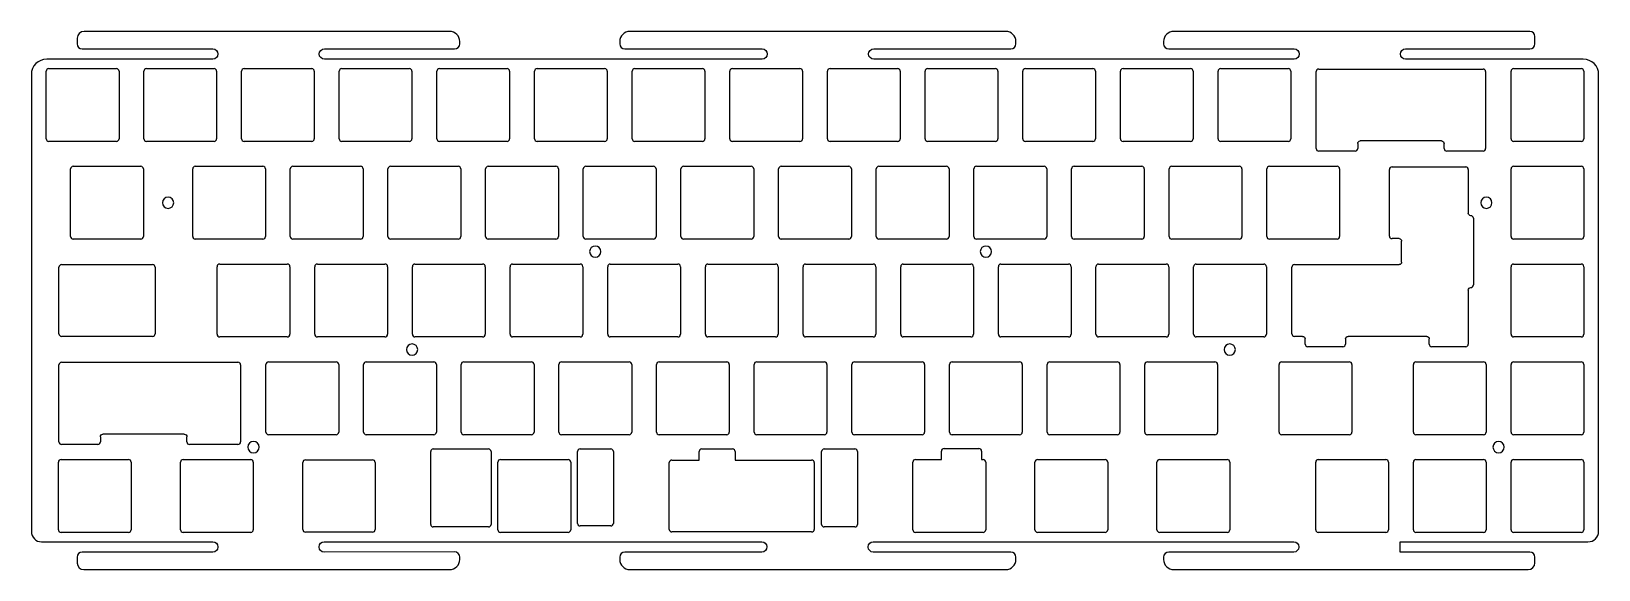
# Model space of a CAD drawing. Header units: millimetres. Extents: x -4 to 302, y -158 to -53.
import ezdxf

# ---------------------------------------------------------------- set-up
doc = ezdxf.new("R2010")
doc.units = ezdxf.units.MM
doc.layers.get('0').update_dxf_attribs({"linetype": 'CONTINUOUS'})

msp = doc.modelspace()

# ---------------------------------------------------------------- linework, layer by layer
for p, q in [((5.03, -54.42), (5.03, -55.48)), ((77.67, -53.07), (6.38, -53.07)), ((186.17, -53.07), (112.86, -53.07)), ((288.41, -53.07), (218.96, -53.07)), ((289.41, -55.48), (289.41, -54.07)), ((6.03, -56.48), (31.48, -56.48)), ((53.25, -56.48), (78.67, -56.48)), ((79.67, -55.48), (79.67, -55.07)), ((110.86, -55.07), (110.86, -55.48)), ((111.86, -56.48), (138.65, -56.48)), ((160.41, -56.48), (187.17, -56.48)), ((188.17, -55.48), (188.17, -55.07)), ((216.96, -55.07), (216.96, -55.49)), ((217.96, -56.49), (242.42, -56.48)), ((264.18, -56.48), (288.41, -56.48)), ((-1.01, -74.01), (-1.01, -60.83)), ((31.48, -58.48), (-0.91, -58.48)), ((-0.5, -60.32), (12.68, -60.32)), ((13.19, -60.83), (13.19, -74.01)), ((18.04, -74.01), (18.04, -60.83)), ((18.55, -60.32), (31.73, -60.32)), ((32.24, -60.83), (32.24, -74.01)), ((37.09, -74.01), (37.09, -60.83)), ((37.6, -60.32), (50.78, -60.32)), ((51.29, -60.83), (51.29, -74.01)), ((138.65, -58.48), (53.25, -58.48)), ((56.14, -74.01), (56.14, -60.83)), ((56.65, -60.32), (69.83, -60.32)), ((70.34, -60.83), (70.34, -74.01)), ((75.19, -74.01), (75.19, -60.83)), ((75.7, -60.32), (88.88, -60.32)), ((89.39, -60.83), (89.39, -74.01)), ((94.24, -74.01), (94.24, -60.83)), ((94.75, -60.32), (107.93, -60.32)), ((108.44, -60.83), (108.44, -74.01)), ((113.29, -74.01), (113.29, -60.83)), ((113.8, -60.32), (126.98, -60.32)), ((127.49, -60.83), (127.49, -74.01)), ((132.34, -74.01), (132.34, -60.83)), ((132.85, -60.32), (146.03, -60.32)), ((146.54, -60.83), (146.54, -74.01)), ((151.39, -74.01), (151.39, -60.83)), ((151.9, -60.32), (165.08, -60.32)), ((242.42, -58.48), (160.41, -58.48)), ((165.59, -60.83), (165.59, -74.01)), ((170.44, -74.01), (170.44, -60.83)), ((170.95, -60.32), (184.13, -60.32)), ((184.64, -60.83), (184.64, -74.01)), ((189.49, -74.01), (189.49, -60.83)), ((190, -60.32), (203.18, -60.32)), ((203.69, -60.83), (203.69, -74.01)), ((208.54, -74.01), (208.54, -60.83)), ((209.05, -60.32), (222.23, -60.32)), ((222.74, -60.83), (222.74, -74.01)), ((227.59, -74.01), (227.59, -60.83)), ((228.1, -60.32), (241.28, -60.32)), ((241.79, -60.83), (241.79, -74.01)), ((246.74, -75.92), (246.74, -60.92)), ((247.24, -60.42), (279.29, -60.42)), ((298.84, -58.48), (264.18, -58.48)), ((279.79, -60.92), (279.79, -75.92)), ((284.74, -74.01), (284.74, -60.83)), ((285.25, -60.32), (298.43, -60.32)), ((298.94, -60.83), (298.94, -74.01)), ((-3.91, -61.48), (-3.91, -150.56)), ((301.84, -150.48), (301.84, -61.48)), ((12.68, -74.52), (-0.5, -74.52)), ((31.73, -74.52), (18.55, -74.52)), ((50.78, -74.52), (37.6, -74.52)), ((69.83, -74.52), (56.65, -74.52)), ((88.88, -74.52), (75.7, -74.52)), ((107.93, -74.52), (94.75, -74.52)), ((126.98, -74.52), (113.8, -74.52)), ((146.03, -74.52), (132.85, -74.52)), ((165.08, -74.52), (151.9, -74.52)), ((184.13, -74.52), (170.95, -74.52)), ((203.18, -74.52), (190, -74.52)), ((222.23, -74.52), (209.05, -74.52)), ((241.28, -74.52), (228.1, -74.52)), ((254.33, -76.42), (247.24, -76.42)), ((254.83, -74.92), (254.83, -75.92)), ((271.2, -74.42), (255.33, -74.42)), ((271.7, -75.92), (271.7, -74.92)), ((279.29, -76.42), (272.2, -76.42)), ((298.43, -74.52), (285.25, -74.52)), ((4.26, -79.37), (17.44, -79.37)), ((28.07, -79.37), (41.26, -79.37)), ((47.12, -79.37), (60.31, -79.37)), ((66.17, -79.37), (79.36, -79.37)), ((85.22, -79.37), (98.41, -79.37)), ((104.27, -79.37), (117.46, -79.37)), ((123.32, -79.37), (136.51, -79.37)), ((142.37, -79.37), (155.56, -79.37)), ((161.42, -79.37), (174.61, -79.37)), ((180.47, -79.37), (193.66, -79.37)), ((199.52, -79.37), (212.71, -79.37)), ((218.57, -79.37), (231.76, -79.37)), ((237.62, -79.37), (250.81, -79.37)), ((261.53, -79.47), (275.91, -79.47)), ((285.25, -79.37), (298.43, -79.37)), ((3.75, -93.06), (3.75, -79.88)), ((17.95, -79.88), (17.95, -93.06)), ((27.56, -93.06), (27.56, -79.88)), ((41.76, -79.88), (41.76, -93.06)), ((46.61, -93.06), (46.61, -79.88)), ((60.81, -79.88), (60.81, -93.06)), ((65.66, -93.06), (65.66, -79.88)), ((79.86, -79.88), (79.86, -93.06)), ((84.71, -93.06), (84.71, -79.88)), ((98.91, -79.88), (98.91, -93.06)), ((103.76, -93.06), (103.76, -79.88)), ((117.96, -79.88), (117.96, -93.06)), ((122.81, -93.06), (122.81, -79.88)), ((137.01, -79.88), (137.01, -93.06)), ((141.86, -93.06), (141.86, -79.88)), ((156.06, -79.88), (156.06, -93.06)), ((160.91, -93.06), (160.91, -79.88)), ((175.11, -79.88), (175.11, -93.06)), ((179.96, -93.06), (179.96, -79.88)), ((194.16, -79.88), (194.16, -93.06)), ((199.01, -93.06), (199.01, -79.88)), ((213.21, -79.88), (213.21, -93.06)), ((218.06, -93.06), (218.06, -79.88)), ((232.26, -79.88), (232.26, -93.06)), ((237.11, -93.06), (237.11, -79.88)), ((251.31, -79.88), (251.31, -93.06)), ((261.03, -92.97), (261.03, -79.97)), ((276.41, -79.97), (276.41, -88.5)), ((284.74, -93.06), (284.74, -79.88)), ((298.94, -79.88), (298.94, -93.06)), ((277.41, -89.5), (277.41, -102.5)), ((17.44, -93.57), (4.26, -93.57)), ((41.26, -93.57), (28.07, -93.57)), ((60.31, -93.57), (47.12, -93.57)), ((79.36, -93.57), (66.17, -93.57)), ((98.41, -93.57), (85.22, -93.57)), ((117.46, -93.57), (104.27, -93.57)), ((136.51, -93.57), (123.32, -93.57)), ((155.56, -93.57), (142.37, -93.57)), ((174.61, -93.57), (161.42, -93.57)), ((193.66, -93.57), (180.47, -93.57)), ((212.71, -93.57), (199.52, -93.57)), ((231.76, -93.57), (218.57, -93.57)), ((250.81, -93.57), (237.62, -93.57)), ((262.91, -93.47), (261.53, -93.47)), ((263.41, -98.02), (263.41, -93.97)), ((298.43, -93.57), (285.25, -93.57)), ((1.47, -112.02), (1.47, -99.02)), ((1.97, -98.52), (19.73, -98.52)), ((20.23, -99.02), (20.23, -112.02)), ((32.33, -112.11), (32.33, -98.93)), ((32.83, -98.42), (46.02, -98.42)), ((46.53, -98.93), (46.53, -112.11)), ((51.38, -112.11), (51.38, -98.93)), ((51.88, -98.42), (65.07, -98.42)), ((65.58, -98.93), (65.58, -112.11)), ((70.43, -112.11), (70.43, -98.93)), ((70.93, -98.42), (84.12, -98.42)), ((84.63, -98.93), (84.63, -112.11)), ((89.48, -112.11), (89.48, -98.93)), ((89.98, -98.42), (103.17, -98.42)), ((103.68, -98.93), (103.68, -112.11)), ((108.53, -112.11), (108.53, -98.93)), ((109.03, -98.42), (122.22, -98.42)), ((122.73, -98.93), (122.73, -112.11)), ((127.58, -112.11), (127.58, -98.93)), ((128.08, -98.42), (141.27, -98.42)), ((141.78, -98.93), (141.78, -112.11)), ((146.63, -112.11), (146.63, -98.93)), ((147.13, -98.42), (160.32, -98.42)), ((160.83, -98.93), (160.83, -112.11)), ((165.68, -112.11), (165.68, -98.93)), ((166.18, -98.42), (179.37, -98.42)), ((179.88, -98.93), (179.88, -112.11)), ((184.73, -112.11), (184.73, -98.93)), ((185.23, -98.42), (198.42, -98.42)), ((198.93, -98.93), (198.93, -112.11)), ((203.78, -112.11), (203.78, -98.93)), ((204.28, -98.42), (217.47, -98.42)), ((217.98, -98.93), (217.98, -112.11)), ((222.83, -112.11), (222.83, -98.93)), ((223.33, -98.42), (236.52, -98.42)), ((237.03, -98.93), (237.03, -112.11)), ((241.98, -112.02), (241.98, -99.02)), ((242.48, -98.52), (262.91, -98.52)), ((284.74, -112.11), (284.74, -98.93)), ((285.25, -98.42), (298.43, -98.42)), ((298.94, -98.93), (298.94, -112.11)), ((276.41, -103.5), (276.41, -114.02)), ((19.73, -112.52), (1.97, -112.52)), ((46.02, -112.62), (32.83, -112.62)), ((65.07, -112.62), (51.88, -112.62)), ((84.12, -112.62), (70.93, -112.62)), ((103.17, -112.62), (89.98, -112.62)), ((122.22, -112.62), (109.03, -112.62)), ((141.27, -112.62), (128.08, -112.62)), ((160.32, -112.62), (147.13, -112.62)), ((179.37, -112.62), (166.18, -112.62)), ((198.42, -112.62), (185.23, -112.62)), ((217.47, -112.62), (204.28, -112.62)), ((236.52, -112.62), (223.33, -112.62)), ((244.09, -112.52), (242.48, -112.52)), ((244.59, -114.02), (244.59, -113.02)), ((252.45, -113.02), (252.45, -114.02)), ((268.29, -112.52), (252.95, -112.52)), ((268.79, -114.02), (268.79, -113.02)), ((298.43, -112.62), (285.25, -112.62)), ((251.95, -114.52), (245.09, -114.52)), ((275.91, -114.52), (269.29, -114.52)), ((1.47, -133.07), (1.47, -118.07)), ((1.97, -117.57), (36.4, -117.57)), ((36.9, -118.07), (36.9, -133.07)), ((41.85, -131.16), (41.85, -117.98)), ((42.36, -117.47), (55.54, -117.47)), ((56.05, -117.98), (56.05, -131.16)), ((60.9, -131.16), (60.9, -117.98)), ((61.41, -117.47), (74.59, -117.47)), ((75.1, -117.98), (75.1, -131.16)), ((79.95, -131.16), (79.95, -117.98)), ((80.46, -117.47), (93.64, -117.47)), ((94.15, -117.98), (94.15, -131.16)), ((99, -131.16), (99, -117.98)), ((99.51, -117.47), (112.69, -117.47)), ((113.2, -117.98), (113.2, -131.16)), ((118.05, -131.16), (118.05, -117.98)), ((118.56, -117.47), (131.74, -117.47)), ((132.25, -117.98), (132.25, -131.16)), ((137.1, -131.16), (137.1, -117.98)), ((137.61, -117.47), (150.79, -117.47)), ((151.3, -117.98), (151.3, -131.16)), ((156.15, -131.16), (156.15, -117.98)), ((156.66, -117.47), (169.84, -117.47)), ((170.35, -117.98), (170.35, -131.16)), ((175.2, -131.16), (175.2, -117.98)), ((175.71, -117.47), (188.89, -117.47)), ((189.4, -117.98), (189.4, -131.16)), ((194.25, -131.16), (194.25, -117.98)), ((194.76, -117.47), (207.94, -117.47)), ((208.45, -117.98), (208.45, -131.16)), ((213.3, -131.16), (213.3, -117.98)), ((213.81, -117.47), (226.99, -117.47)), ((227.5, -117.98), (227.5, -131.16)), ((239.5, -131.16), (239.5, -117.98)), ((240, -117.47), (253.19, -117.47)), ((253.7, -117.98), (253.7, -131.16)), ((265.69, -131.16), (265.69, -117.98)), ((266.2, -117.47), (279.38, -117.47)), ((279.89, -117.98), (279.89, -131.16)), ((284.74, -131.16), (284.74, -117.98)), ((285.25, -117.47), (298.43, -117.47)), ((298.94, -117.98), (298.94, -131.16)), ((9.06, -133.57), (1.97, -133.57)), ((9.56, -132.07), (9.56, -133.07)), ((25.93, -131.57), (10.06, -131.57)), ((26.43, -133.07), (26.43, -132.07)), ((36.4, -133.57), (26.93, -133.57)), ((55.54, -131.67), (42.36, -131.67)), ((74.59, -131.67), (61.41, -131.67)), ((74.5, -134.45), (85.26, -134.45)), ((93.64, -131.67), (80.46, -131.67)), ((112.69, -131.67), (99.51, -131.67)), ((103.13, -134.45), (109.13, -134.45)), ((131.74, -131.67), (118.56, -131.67)), ((126.88, -134.45), (132.88, -134.45)), ((150.79, -131.67), (137.61, -131.67)), ((150.76, -134.45), (156.76, -134.45)), ((169.84, -131.67), (156.66, -131.67)), ((174.17, -134.36), (180.9, -134.36)), ((188.89, -131.67), (175.71, -131.67)), ((207.94, -131.67), (194.76, -131.67)), ((226.99, -131.67), (213.81, -131.67)), ((253.19, -131.67), (240, -131.67)), ((279.38, -131.67), (266.2, -131.67)), ((298.43, -131.67), (285.25, -131.67)), ((1.37, -150.21), (1.37, -137.03)), ((1.88, -136.52), (15.06, -136.52)), ((15.57, -137.03), (15.57, -150.21)), ((25.18, -150.21), (25.18, -137.03)), ((25.69, -136.52), (38.88, -136.52)), ((39.38, -137.03), (39.38, -150.21)), ((49.05, -150.17), (49.05, -137.07)), ((49.55, -136.57), (62.64, -136.57)), ((63.15, -137.07), (63.15, -150.17)), ((74, -149.15), (74, -134.95)), ((85.76, -134.95), (85.76, -149.15)), ((87.1, -150.21), (87.1, -137.03)), ((87.6, -136.52), (100.79, -136.52)), ((101.3, -137.03), (101.3, -150.21)), ((102.63, -148.95), (102.63, -134.95)), ((109.63, -134.95), (109.63, -148.95)), ((120.53, -150.12), (120.53, -137.12)), ((121.03, -136.62), (126.38, -136.62)), ((126.38, -136.62), (126.38, -134.95)), ((133.38, -134.95), (133.38, -136.62)), ((133.38, -136.62), (148.27, -136.62)), ((148.82, -137.12), (148.82, -150.12)), ((150.26, -149.15), (150.26, -134.95)), ((157.26, -134.95), (157.26, -149.15)), ((168.06, -150.21), (168.06, -137.03)), ((168.57, -136.52), (173.61, -136.52)), ((173.61, -136.52), (173.61, -134.89)), ((181.46, -134.89), (181.46, -136.52)), ((181.46, -136.52), (181.75, -136.52)), ((182.26, -137.03), (182.26, -150.21)), ((191.87, -150.21), (191.87, -137.03)), ((192.38, -136.52), (205.56, -136.52)), ((206.07, -137.03), (206.07, -150.21)), ((215.68, -150.21), (215.68, -137.03)), ((216.19, -136.52), (229.38, -136.52)), ((229.88, -137.03), (229.88, -150.21)), ((246.64, -150.21), (246.64, -137.03)), ((247.15, -136.52), (260.33, -136.52)), ((260.84, -137.03), (260.84, -150.21)), ((265.69, -150.21), (265.69, -137.03)), ((266.2, -136.52), (279.38, -136.52)), ((279.89, -137.03), (279.89, -150.21)), ((284.74, -150.21), (284.74, -137.03)), ((285.25, -136.52), (298.43, -136.52)), ((298.94, -137.03), (298.94, -150.21)), ((85.26, -149.66), (74.5, -149.66)), ((109.13, -149.45), (103.13, -149.45)), ((156.76, -149.66), (150.76, -149.66)), ((-1.91, -152.56), (31.48, -152.56)), ((15.06, -150.72), (1.88, -150.72)), ((38.88, -150.72), (25.69, -150.72)), ((62.64, -150.67), (49.55, -150.67)), ((53.21, -152.56), (138.6, -152.56)), ((100.79, -150.72), (87.6, -150.72)), ((148.27, -150.62), (121.03, -150.62)), ((160.33, -152.56), (242.36, -152.56)), ((181.75, -150.72), (168.57, -150.72)), ((205.56, -150.72), (192.38, -150.72)), ((229.38, -150.72), (216.19, -150.72)), ((260.33, -150.72), (247.15, -150.72)), ((263.11, -154.56), (263.11, -152.56)), ((263.11, -152.56), (299.76, -152.56)), ((279.38, -150.72), (266.2, -150.72)), ((298.43, -150.72), (285.25, -150.72)), ((5.03, -155.56), (5.03, -156.69)), ((31.48, -154.56), (6.03, -154.56)), ((32.47, -153.54), (32.47, -153.57)), ((52.23, -153.57), (52.23, -153.54)), ((78.67, -154.52), (53.22, -154.56)), ((79.67, -155.97), (79.67, -155.52)), ((110.86, -155.56), (110.86, -155.97)), ((138.6, -154.56), (111.86, -154.56)), ((139.58, -153.48), (139.58, -153.52)), ((159.35, -153.57), (159.35, -153.54)), ((187.17, -154.56), (160.33, -154.56)), ((188.17, -155.97), (188.17, -155.56)), ((216.96, -155.56), (216.96, -155.97)), ((242.36, -154.56), (217.96, -154.56)), ((243.34, -153.54), (243.34, -153.57)), ((288.42, -154.56), (263.11, -154.56)), ((289.41, -156.62), (289.42, -155.57)), ((6.31, -157.97), (77.67, -157.97)), ((112.86, -157.97), (186.17, -157.97)), ((218.96, -157.97), (286.99, -157.97)), ((286.99, -157.97), (288.06, -157.97))]:
    msp.add_line(p, q)
for points in [[(6.38, -53.07), (5.63, -53.07), (5.03, -53.68), (5.03, -54.42)], [(79.67, -55.07), (79.67, -53.97), (78.77, -53.07), (77.67, -53.07)], [(112.86, -53.07), (111.76, -53.07), (110.86, -53.97), (110.86, -55.07)], [(188.17, -55.07), (188.17, -53.97), (187.27, -53.07), (186.17, -53.07)], [(218.96, -53.07), (217.86, -53.07), (216.96, -53.97), (216.96, -55.07)], [(289.41, -54.07), (289.41, -53.52), (288.96, -53.07), (288.41, -53.07)], [(5.03, -55.48), (5.03, -56.04), (5.47, -56.48), (6.03, -56.48)], [(31.48, -56.48), (32.04, -56.48), (32.48, -56.93), (32.48, -57.48)], [(32.48, -57.48), (32.48, -58.04), (32.04, -58.48), (31.48, -58.48)], [(52.25, -57.48), (52.25, -56.93), (52.69, -56.48), (53.25, -56.48)], [(53.25, -58.48), (52.69, -58.48), (52.25, -58.04), (52.25, -57.48)], [(78.67, -56.48), (79.22, -56.48), (79.67, -56.04), (79.67, -55.48)], [(110.86, -55.48), (110.86, -56.04), (111.31, -56.48), (111.86, -56.48)], [(138.65, -56.48), (139.2, -56.48), (139.65, -56.93), (139.65, -57.48)], [(139.65, -57.48), (139.65, -58.04), (139.2, -58.48), (138.65, -58.48)], [(159.41, -57.48), (159.41, -56.93), (159.86, -56.48), (160.41, -56.48)], [(160.41, -58.48), (159.86, -58.48), (159.41, -58.04), (159.41, -57.48)], [(187.17, -56.48), (187.72, -56.48), (188.17, -56.04), (188.17, -55.48)], [(216.96, -55.49), (216.96, -56.04), (217.41, -56.49), (217.96, -56.49)], [(242.42, -56.48), (242.97, -56.48), (243.42, -56.93), (243.42, -57.48)], [(243.42, -57.48), (243.42, -58.04), (242.97, -58.48), (242.42, -58.48)], [(263.18, -57.48), (263.18, -56.93), (263.63, -56.48), (264.18, -56.48)], [(264.18, -58.48), (263.63, -58.48), (263.18, -58.04), (263.18, -57.48)], [(288.41, -56.48), (288.96, -56.48), (289.41, -56.04), (289.41, -55.48)], [(-0.91, -58.48), (-2.57, -58.48), (-3.91, -59.83), (-3.91, -61.48)], [(-0.5, -60.32), (-0.78, -60.32), (-1.01, -60.55), (-1.01, -60.83)], [(13.19, -60.83), (13.19, -60.55), (12.96, -60.32), (12.68, -60.32)], [(18.55, -60.32), (18.27, -60.32), (18.04, -60.55), (18.04, -60.83)], [(32.24, -60.83), (32.24, -60.55), (32.01, -60.32), (31.73, -60.32)], [(37.6, -60.32), (37.32, -60.32), (37.09, -60.55), (37.09, -60.83)], [(51.29, -60.83), (51.29, -60.55), (51.06, -60.32), (50.78, -60.32)], [(56.65, -60.32), (56.37, -60.32), (56.14, -60.55), (56.14, -60.83)], [(70.34, -60.83), (70.34, -60.55), (70.11, -60.32), (69.83, -60.32)], [(75.7, -60.32), (75.42, -60.32), (75.19, -60.55), (75.19, -60.83)], [(89.39, -60.83), (89.39, -60.55), (89.16, -60.32), (88.88, -60.32)], [(94.75, -60.32), (94.47, -60.32), (94.24, -60.55), (94.24, -60.83)], [(108.44, -60.83), (108.44, -60.55), (108.21, -60.32), (107.93, -60.32)], [(113.8, -60.32), (113.52, -60.32), (113.29, -60.55), (113.29, -60.83)], [(127.49, -60.83), (127.49, -60.55), (127.26, -60.32), (126.98, -60.32)], [(132.85, -60.32), (132.57, -60.32), (132.34, -60.55), (132.34, -60.83)], [(146.54, -60.83), (146.54, -60.55), (146.31, -60.32), (146.03, -60.32)], [(151.9, -60.32), (151.62, -60.32), (151.39, -60.55), (151.39, -60.83)], [(165.59, -60.83), (165.59, -60.55), (165.36, -60.32), (165.08, -60.32)], [(170.95, -60.32), (170.67, -60.32), (170.44, -60.55), (170.44, -60.83)], [(184.64, -60.83), (184.64, -60.55), (184.41, -60.32), (184.13, -60.32)], [(190, -60.32), (189.72, -60.32), (189.49, -60.55), (189.49, -60.83)], [(203.69, -60.83), (203.69, -60.55), (203.46, -60.32), (203.18, -60.32)], [(209.05, -60.32), (208.77, -60.32), (208.54, -60.55), (208.54, -60.83)], [(222.74, -60.83), (222.74, -60.55), (222.51, -60.32), (222.23, -60.32)], [(228.1, -60.32), (227.82, -60.32), (227.59, -60.55), (227.59, -60.83)], [(241.79, -60.83), (241.79, -60.55), (241.56, -60.32), (241.28, -60.32)], [(247.24, -60.42), (246.96, -60.42), (246.74, -60.65), (246.74, -60.92)], [(279.79, -60.92), (279.79, -60.65), (279.57, -60.42), (279.29, -60.42)], [(285.25, -60.32), (284.97, -60.32), (284.74, -60.55), (284.74, -60.83)], [(298.94, -60.83), (298.94, -60.55), (298.71, -60.32), (298.43, -60.32)], [(301.84, -61.48), (301.84, -59.83), (300.5, -58.48), (298.84, -58.48)], [(-1.01, -74.01), (-1.01, -74.29), (-0.78, -74.52), (-0.5, -74.52)], [(12.68, -74.52), (12.96, -74.52), (13.19, -74.29), (13.19, -74.01)], [(18.04, -74.01), (18.04, -74.29), (18.27, -74.52), (18.55, -74.52)], [(31.73, -74.52), (32.01, -74.52), (32.24, -74.29), (32.24, -74.01)], [(37.09, -74.01), (37.09, -74.29), (37.32, -74.52), (37.6, -74.52)], [(50.78, -74.52), (51.06, -74.52), (51.29, -74.29), (51.29, -74.01)], [(56.14, -74.01), (56.14, -74.29), (56.37, -74.52), (56.65, -74.52)], [(69.83, -74.52), (70.11, -74.52), (70.34, -74.29), (70.34, -74.01)], [(75.19, -74.01), (75.19, -74.29), (75.42, -74.52), (75.7, -74.52)], [(88.88, -74.52), (89.16, -74.52), (89.39, -74.29), (89.39, -74.01)], [(94.24, -74.01), (94.24, -74.29), (94.47, -74.52), (94.75, -74.52)], [(107.93, -74.52), (108.21, -74.52), (108.44, -74.29), (108.44, -74.01)], [(113.29, -74.01), (113.29, -74.29), (113.52, -74.52), (113.8, -74.52)], [(126.98, -74.52), (127.26, -74.52), (127.49, -74.29), (127.49, -74.01)], [(132.34, -74.01), (132.34, -74.29), (132.57, -74.52), (132.85, -74.52)], [(146.03, -74.52), (146.31, -74.52), (146.54, -74.29), (146.54, -74.01)], [(151.39, -74.01), (151.39, -74.29), (151.62, -74.52), (151.9, -74.52)], [(165.08, -74.52), (165.36, -74.52), (165.59, -74.29), (165.59, -74.01)], [(170.44, -74.01), (170.44, -74.29), (170.67, -74.52), (170.95, -74.52)], [(184.13, -74.52), (184.41, -74.52), (184.64, -74.29), (184.64, -74.01)], [(189.49, -74.01), (189.49, -74.29), (189.72, -74.52), (190, -74.52)], [(203.18, -74.52), (203.46, -74.52), (203.69, -74.29), (203.69, -74.01)], [(208.54, -74.01), (208.54, -74.29), (208.77, -74.52), (209.05, -74.52)], [(222.23, -74.52), (222.51, -74.52), (222.74, -74.29), (222.74, -74.01)], [(227.59, -74.01), (227.59, -74.29), (227.82, -74.52), (228.1, -74.52)], [(241.28, -74.52), (241.56, -74.52), (241.79, -74.29), (241.79, -74.01)], [(246.74, -75.92), (246.74, -76.2), (246.96, -76.42), (247.24, -76.42)], [(254.33, -76.42), (254.6, -76.42), (254.83, -76.2), (254.83, -75.92)], [(254.83, -74.92), (254.83, -74.65), (255.05, -74.42), (255.33, -74.42)], [(271.2, -74.42), (271.48, -74.42), (271.7, -74.65), (271.7, -74.92)], [(271.7, -75.92), (271.7, -76.2), (271.93, -76.42), (272.2, -76.42)], [(279.29, -76.42), (279.57, -76.42), (279.79, -76.2), (279.79, -75.92)], [(284.74, -74.01), (284.74, -74.29), (284.97, -74.52), (285.25, -74.52)], [(298.43, -74.52), (298.71, -74.52), (298.94, -74.29), (298.94, -74.01)], [(4.26, -79.37), (3.98, -79.37), (3.75, -79.6), (3.75, -79.88)], [(17.95, -79.88), (17.95, -79.6), (17.72, -79.37), (17.44, -79.37)], [(28.07, -79.37), (27.79, -79.37), (27.56, -79.6), (27.56, -79.88)], [(41.76, -79.88), (41.76, -79.6), (41.54, -79.37), (41.26, -79.37)], [(47.12, -79.37), (46.84, -79.37), (46.61, -79.6), (46.61, -79.88)], [(60.81, -79.88), (60.81, -79.6), (60.59, -79.37), (60.31, -79.37)], [(66.17, -79.37), (65.89, -79.37), (65.66, -79.6), (65.66, -79.88)], [(79.86, -79.88), (79.86, -79.6), (79.64, -79.37), (79.36, -79.37)], [(85.22, -79.37), (84.94, -79.37), (84.71, -79.6), (84.71, -79.88)], [(98.91, -79.88), (98.91, -79.6), (98.69, -79.37), (98.41, -79.37)], [(104.27, -79.37), (103.99, -79.37), (103.76, -79.6), (103.76, -79.88)], [(117.96, -79.88), (117.96, -79.6), (117.74, -79.37), (117.46, -79.37)], [(123.32, -79.37), (123.04, -79.37), (122.81, -79.6), (122.81, -79.88)], [(137.01, -79.88), (137.01, -79.6), (136.79, -79.37), (136.51, -79.37)], [(142.37, -79.37), (142.09, -79.37), (141.86, -79.6), (141.86, -79.88)], [(156.06, -79.88), (156.06, -79.6), (155.84, -79.37), (155.56, -79.37)], [(161.42, -79.37), (161.14, -79.37), (160.91, -79.6), (160.91, -79.88)], [(175.11, -79.88), (175.11, -79.6), (174.89, -79.37), (174.61, -79.37)], [(180.47, -79.37), (180.19, -79.37), (179.96, -79.6), (179.96, -79.88)], [(194.16, -79.88), (194.16, -79.6), (193.94, -79.37), (193.66, -79.37)], [(199.52, -79.37), (199.24, -79.37), (199.01, -79.6), (199.01, -79.88)], [(213.21, -79.88), (213.21, -79.6), (212.99, -79.37), (212.71, -79.37)], [(218.57, -79.37), (218.29, -79.37), (218.06, -79.6), (218.06, -79.88)], [(232.26, -79.88), (232.26, -79.6), (232.04, -79.37), (231.76, -79.37)], [(237.62, -79.37), (237.34, -79.37), (237.11, -79.6), (237.11, -79.88)], [(251.31, -79.88), (251.31, -79.6), (251.09, -79.37), (250.81, -79.37)], [(261.53, -79.47), (261.25, -79.47), (261.03, -79.7), (261.03, -79.97)], [(276.41, -79.97), (276.41, -79.7), (276.18, -79.47), (275.91, -79.47)], [(285.25, -79.37), (284.97, -79.37), (284.74, -79.6), (284.74, -79.88)], [(298.94, -79.88), (298.94, -79.6), (298.71, -79.37), (298.43, -79.37)], [(276.91, -89), (276.63, -89), (276.41, -88.77), (276.41, -88.5)], [(277.41, -89.5), (277.41, -89.22), (277.18, -89), (276.91, -89)], [(3.75, -93.06), (3.75, -93.34), (3.98, -93.57), (4.26, -93.57)], [(17.44, -93.57), (17.72, -93.57), (17.95, -93.34), (17.95, -93.06)], [(27.56, -93.06), (27.56, -93.34), (27.79, -93.57), (28.07, -93.57)], [(41.26, -93.57), (41.54, -93.57), (41.76, -93.34), (41.76, -93.06)], [(46.61, -93.06), (46.61, -93.34), (46.84, -93.57), (47.12, -93.57)], [(60.31, -93.57), (60.59, -93.57), (60.81, -93.34), (60.81, -93.06)], [(65.66, -93.06), (65.66, -93.34), (65.89, -93.57), (66.17, -93.57)], [(79.36, -93.57), (79.64, -93.57), (79.86, -93.34), (79.86, -93.06)], [(84.71, -93.06), (84.71, -93.34), (84.94, -93.57), (85.22, -93.57)], [(98.41, -93.57), (98.69, -93.57), (98.91, -93.34), (98.91, -93.06)], [(103.76, -93.06), (103.76, -93.34), (103.99, -93.57), (104.27, -93.57)], [(117.46, -93.57), (117.74, -93.57), (117.96, -93.34), (117.96, -93.06)], [(122.81, -93.06), (122.81, -93.34), (123.04, -93.57), (123.32, -93.57)], [(136.51, -93.57), (136.79, -93.57), (137.01, -93.34), (137.01, -93.06)], [(141.86, -93.06), (141.86, -93.34), (142.09, -93.57), (142.37, -93.57)], [(155.56, -93.57), (155.84, -93.57), (156.06, -93.34), (156.06, -93.06)], [(160.91, -93.06), (160.91, -93.34), (161.14, -93.57), (161.42, -93.57)], [(174.61, -93.57), (174.89, -93.57), (175.11, -93.34), (175.11, -93.06)], [(179.96, -93.06), (179.96, -93.34), (180.19, -93.57), (180.47, -93.57)], [(193.66, -93.57), (193.94, -93.57), (194.16, -93.34), (194.16, -93.06)], [(199.01, -93.06), (199.01, -93.34), (199.24, -93.57), (199.52, -93.57)], [(212.71, -93.57), (212.99, -93.57), (213.21, -93.34), (213.21, -93.06)], [(218.06, -93.06), (218.06, -93.34), (218.29, -93.57), (218.57, -93.57)], [(231.76, -93.57), (232.04, -93.57), (232.26, -93.34), (232.26, -93.06)], [(237.11, -93.06), (237.11, -93.34), (237.34, -93.57), (237.62, -93.57)], [(250.81, -93.57), (251.09, -93.57), (251.31, -93.34), (251.31, -93.06)], [(261.03, -92.97), (261.03, -93.25), (261.25, -93.47), (261.53, -93.47)], [(262.91, -93.47), (263.18, -93.47), (263.41, -93.7), (263.41, -93.97)], [(284.74, -93.06), (284.74, -93.34), (284.97, -93.57), (285.25, -93.57)], [(298.43, -93.57), (298.71, -93.57), (298.94, -93.34), (298.94, -93.06)], [(1.97, -98.52), (1.69, -98.52), (1.47, -98.75), (1.47, -99.02)], [(20.23, -99.02), (20.23, -98.75), (20.01, -98.52), (19.73, -98.52)], [(32.83, -98.42), (32.55, -98.42), (32.33, -98.65), (32.33, -98.93)], [(46.53, -98.93), (46.53, -98.65), (46.3, -98.42), (46.02, -98.42)], [(51.88, -98.42), (51.6, -98.42), (51.38, -98.65), (51.38, -98.93)], [(65.58, -98.93), (65.58, -98.65), (65.35, -98.42), (65.07, -98.42)], [(70.93, -98.42), (70.65, -98.42), (70.43, -98.65), (70.43, -98.93)], [(84.63, -98.93), (84.63, -98.65), (84.4, -98.42), (84.12, -98.42)], [(89.98, -98.42), (89.7, -98.42), (89.48, -98.65), (89.48, -98.93)], [(103.68, -98.93), (103.68, -98.65), (103.45, -98.42), (103.17, -98.42)], [(109.03, -98.42), (108.75, -98.42), (108.53, -98.65), (108.53, -98.93)], [(122.73, -98.93), (122.73, -98.65), (122.5, -98.42), (122.22, -98.42)], [(128.08, -98.42), (127.8, -98.42), (127.58, -98.65), (127.58, -98.93)], [(141.78, -98.93), (141.78, -98.65), (141.55, -98.42), (141.27, -98.42)], [(147.13, -98.42), (146.85, -98.42), (146.63, -98.65), (146.63, -98.93)], [(160.83, -98.93), (160.83, -98.65), (160.6, -98.42), (160.32, -98.42)], [(166.18, -98.42), (165.9, -98.42), (165.68, -98.65), (165.68, -98.93)], [(179.88, -98.93), (179.88, -98.65), (179.65, -98.42), (179.37, -98.42)], [(185.23, -98.42), (184.95, -98.42), (184.73, -98.65), (184.73, -98.93)], [(198.93, -98.93), (198.93, -98.65), (198.7, -98.42), (198.42, -98.42)], [(204.28, -98.42), (204, -98.42), (203.78, -98.65), (203.78, -98.93)], [(217.98, -98.93), (217.98, -98.65), (217.75, -98.42), (217.47, -98.42)], [(223.33, -98.42), (223.05, -98.42), (222.83, -98.65), (222.83, -98.93)], [(237.03, -98.93), (237.03, -98.65), (236.8, -98.42), (236.52, -98.42)], [(242.48, -98.52), (242.2, -98.52), (241.98, -98.75), (241.98, -99.02)], [(263.41, -98.02), (263.41, -98.3), (263.18, -98.52), (262.91, -98.52)], [(285.25, -98.42), (284.97, -98.42), (284.74, -98.65), (284.74, -98.93)], [(298.94, -98.93), (298.94, -98.65), (298.71, -98.42), (298.43, -98.42)], [(276.41, -103.5), (276.41, -103.22), (276.63, -103), (276.91, -103)], [(276.91, -103), (277.18, -103), (277.41, -102.77), (277.41, -102.5)], [(1.47, -112.02), (1.47, -112.3), (1.69, -112.52), (1.97, -112.52)], [(19.73, -112.52), (20.01, -112.52), (20.23, -112.3), (20.23, -112.02)], [(32.33, -112.11), (32.33, -112.39), (32.55, -112.62), (32.83, -112.62)], [(46.02, -112.62), (46.3, -112.62), (46.53, -112.39), (46.53, -112.11)], [(51.38, -112.11), (51.38, -112.39), (51.6, -112.62), (51.88, -112.62)], [(65.07, -112.62), (65.35, -112.62), (65.58, -112.39), (65.58, -112.11)], [(70.43, -112.11), (70.43, -112.39), (70.65, -112.62), (70.93, -112.62)], [(84.12, -112.62), (84.4, -112.62), (84.63, -112.39), (84.63, -112.11)], [(89.48, -112.11), (89.48, -112.39), (89.7, -112.62), (89.98, -112.62)], [(103.17, -112.62), (103.45, -112.62), (103.68, -112.39), (103.68, -112.11)], [(108.53, -112.11), (108.53, -112.39), (108.75, -112.62), (109.03, -112.62)], [(122.22, -112.62), (122.5, -112.62), (122.73, -112.39), (122.73, -112.11)], [(127.58, -112.11), (127.58, -112.39), (127.8, -112.62), (128.08, -112.62)], [(141.27, -112.62), (141.55, -112.62), (141.78, -112.39), (141.78, -112.11)], [(146.63, -112.11), (146.63, -112.39), (146.85, -112.62), (147.13, -112.62)], [(160.32, -112.62), (160.6, -112.62), (160.83, -112.39), (160.83, -112.11)], [(165.68, -112.11), (165.68, -112.39), (165.9, -112.62), (166.18, -112.62)], [(179.37, -112.62), (179.65, -112.62), (179.88, -112.39), (179.88, -112.11)], [(184.73, -112.11), (184.73, -112.39), (184.95, -112.62), (185.23, -112.62)], [(198.42, -112.62), (198.7, -112.62), (198.93, -112.39), (198.93, -112.11)], [(203.78, -112.11), (203.78, -112.39), (204, -112.62), (204.28, -112.62)], [(217.47, -112.62), (217.75, -112.62), (217.98, -112.39), (217.98, -112.11)], [(222.83, -112.11), (222.83, -112.39), (223.05, -112.62), (223.33, -112.62)], [(236.52, -112.62), (236.8, -112.62), (237.03, -112.39), (237.03, -112.11)], [(241.98, -112.02), (241.98, -112.3), (242.2, -112.52), (242.48, -112.52)], [(244.09, -112.52), (244.37, -112.52), (244.59, -112.75), (244.59, -113.02)], [(252.45, -113.02), (252.45, -112.75), (252.67, -112.52), (252.95, -112.52)], [(268.29, -112.52), (268.56, -112.52), (268.79, -112.75), (268.79, -113.02)], [(284.74, -112.11), (284.74, -112.39), (284.97, -112.62), (285.25, -112.62)], [(298.43, -112.62), (298.71, -112.62), (298.94, -112.39), (298.94, -112.11)], [(244.59, -114.02), (244.59, -114.3), (244.82, -114.52), (245.09, -114.52)], [(251.95, -114.52), (252.22, -114.52), (252.45, -114.3), (252.45, -114.02)], [(268.79, -114.02), (268.79, -114.3), (269.01, -114.52), (269.29, -114.52)], [(275.91, -114.52), (276.18, -114.52), (276.41, -114.3), (276.41, -114.02)], [(1.97, -117.57), (1.69, -117.57), (1.47, -117.8), (1.47, -118.07)], [(36.9, -118.07), (36.9, -117.8), (36.68, -117.57), (36.4, -117.57)], [(42.36, -117.47), (42.08, -117.47), (41.85, -117.7), (41.85, -117.98)], [(56.05, -117.98), (56.05, -117.7), (55.82, -117.47), (55.54, -117.47)], [(61.41, -117.47), (61.13, -117.47), (60.9, -117.7), (60.9, -117.98)], [(75.1, -117.98), (75.1, -117.7), (74.87, -117.47), (74.59, -117.47)], [(80.46, -117.47), (80.18, -117.47), (79.95, -117.7), (79.95, -117.98)], [(94.15, -117.98), (94.15, -117.7), (93.92, -117.47), (93.64, -117.47)], [(99.51, -117.47), (99.23, -117.47), (99, -117.7), (99, -117.98)], [(113.2, -117.98), (113.2, -117.7), (112.97, -117.47), (112.69, -117.47)], [(118.56, -117.47), (118.28, -117.47), (118.05, -117.7), (118.05, -117.98)], [(132.25, -117.98), (132.25, -117.7), (132.02, -117.47), (131.74, -117.47)], [(137.61, -117.47), (137.33, -117.47), (137.1, -117.7), (137.1, -117.98)], [(151.3, -117.98), (151.3, -117.7), (151.07, -117.47), (150.79, -117.47)], [(156.66, -117.47), (156.38, -117.47), (156.15, -117.7), (156.15, -117.98)], [(170.35, -117.98), (170.35, -117.7), (170.12, -117.47), (169.84, -117.47)], [(175.71, -117.47), (175.43, -117.47), (175.2, -117.7), (175.2, -117.98)], [(189.4, -117.98), (189.4, -117.7), (189.17, -117.47), (188.89, -117.47)], [(194.76, -117.47), (194.48, -117.47), (194.25, -117.7), (194.25, -117.98)], [(208.45, -117.98), (208.45, -117.7), (208.22, -117.47), (207.94, -117.47)], [(213.81, -117.47), (213.53, -117.47), (213.3, -117.7), (213.3, -117.98)], [(227.5, -117.98), (227.5, -117.7), (227.27, -117.47), (226.99, -117.47)], [(240, -117.47), (239.72, -117.47), (239.5, -117.7), (239.5, -117.98)], [(253.7, -117.98), (253.7, -117.7), (253.47, -117.47), (253.19, -117.47)], [(266.2, -117.47), (265.92, -117.47), (265.69, -117.7), (265.69, -117.98)], [(279.89, -117.98), (279.89, -117.7), (279.66, -117.47), (279.38, -117.47)], [(285.25, -117.47), (284.97, -117.47), (284.74, -117.7), (284.74, -117.98)], [(298.94, -117.98), (298.94, -117.7), (298.71, -117.47), (298.43, -117.47)], [(41.85, -131.16), (41.85, -131.44), (42.08, -131.67), (42.36, -131.67)], [(55.54, -131.67), (55.82, -131.67), (56.05, -131.44), (56.05, -131.16)], [(60.9, -131.16), (60.9, -131.44), (61.13, -131.67), (61.41, -131.67)], [(74.59, -131.67), (74.87, -131.67), (75.1, -131.44), (75.1, -131.16)], [(79.95, -131.16), (79.95, -131.44), (80.18, -131.67), (80.46, -131.67)], [(93.64, -131.67), (93.92, -131.67), (94.15, -131.44), (94.15, -131.16)], [(99, -131.16), (99, -131.44), (99.23, -131.67), (99.51, -131.67)], [(112.69, -131.67), (112.97, -131.67), (113.2, -131.44), (113.2, -131.16)], [(118.05, -131.16), (118.05, -131.44), (118.28, -131.67), (118.56, -131.67)], [(131.74, -131.67), (132.02, -131.67), (132.25, -131.44), (132.25, -131.16)], [(137.1, -131.16), (137.1, -131.44), (137.33, -131.67), (137.61, -131.67)], [(150.79, -131.67), (151.07, -131.67), (151.3, -131.44), (151.3, -131.16)], [(156.15, -131.16), (156.15, -131.44), (156.38, -131.67), (156.66, -131.67)], [(169.84, -131.67), (170.12, -131.67), (170.35, -131.44), (170.35, -131.16)], [(175.2, -131.16), (175.2, -131.44), (175.43, -131.67), (175.71, -131.67)], [(188.89, -131.67), (189.17, -131.67), (189.4, -131.44), (189.4, -131.16)], [(194.25, -131.16), (194.25, -131.44), (194.48, -131.67), (194.76, -131.67)], [(207.94, -131.67), (208.22, -131.67), (208.45, -131.44), (208.45, -131.16)], [(213.3, -131.16), (213.3, -131.44), (213.53, -131.67), (213.81, -131.67)], [(226.99, -131.67), (227.27, -131.67), (227.5, -131.44), (227.5, -131.16)], [(239.5, -131.16), (239.5, -131.44), (239.72, -131.67), (240, -131.67)], [(253.19, -131.67), (253.47, -131.67), (253.7, -131.44), (253.7, -131.16)], [(265.69, -131.16), (265.69, -131.44), (265.92, -131.67), (266.2, -131.67)], [(279.38, -131.67), (279.66, -131.67), (279.89, -131.44), (279.89, -131.16)], [(284.74, -131.16), (284.74, -131.44), (284.97, -131.67), (285.25, -131.67)], [(298.43, -131.67), (298.71, -131.67), (298.94, -131.44), (298.94, -131.16)], [(1.47, -133.07), (1.47, -133.35), (1.69, -133.57), (1.97, -133.57)], [(9.06, -133.57), (9.33, -133.57), (9.56, -133.35), (9.56, -133.07)], [(9.56, -132.07), (9.56, -131.8), (9.78, -131.57), (10.06, -131.57)], [(25.93, -131.57), (26.21, -131.57), (26.43, -131.8), (26.43, -132.07)], [(26.43, -133.07), (26.43, -133.35), (26.66, -133.57), (26.93, -133.57)], [(36.4, -133.57), (36.68, -133.57), (36.9, -133.35), (36.9, -133.07)], [(74.5, -134.45), (74.22, -134.45), (74, -134.67), (74, -134.95)], [(85.76, -134.95), (85.76, -134.67), (85.53, -134.45), (85.26, -134.45)], [(103.13, -134.45), (102.86, -134.45), (102.63, -134.67), (102.63, -134.95)], [(109.63, -134.95), (109.63, -134.67), (109.41, -134.45), (109.13, -134.45)], [(126.88, -134.45), (126.61, -134.45), (126.38, -134.67), (126.38, -134.95)], [(133.38, -134.95), (133.38, -134.67), (133.16, -134.45), (132.88, -134.45)], [(150.76, -134.45), (150.48, -134.45), (150.26, -134.67), (150.26, -134.95)], [(157.26, -134.95), (157.26, -134.67), (157.03, -134.45), (156.76, -134.45)], [(174.17, -134.36), (173.86, -134.36), (173.61, -134.6), (173.61, -134.89)], [(181.46, -134.89), (181.46, -134.6), (181.21, -134.36), (180.9, -134.36)], [(1.88, -136.52), (1.6, -136.52), (1.37, -136.75), (1.37, -137.03)], [(15.57, -137.03), (15.57, -136.75), (15.34, -136.52), (15.06, -136.52)], [(25.69, -136.52), (25.41, -136.52), (25.18, -136.75), (25.18, -137.03)], [(39.38, -137.03), (39.38, -136.75), (39.16, -136.52), (38.88, -136.52)], [(49.55, -136.57), (49.27, -136.57), (49.05, -136.8), (49.05, -137.07)], [(63.15, -137.07), (63.15, -136.8), (62.92, -136.57), (62.64, -136.57)], [(87.6, -136.52), (87.32, -136.52), (87.1, -136.75), (87.1, -137.03)], [(101.3, -137.03), (101.3, -136.75), (101.07, -136.52), (100.79, -136.52)], [(121.03, -136.62), (120.76, -136.62), (120.53, -136.85), (120.53, -137.12)], [(148.82, -137.12), (148.82, -136.85), (148.57, -136.62), (148.27, -136.62)], [(168.57, -136.52), (168.29, -136.52), (168.06, -136.75), (168.06, -137.03)], [(182.26, -137.03), (182.26, -136.75), (182.03, -136.52), (181.75, -136.52)], [(192.38, -136.52), (192.1, -136.52), (191.87, -136.75), (191.87, -137.03)], [(206.07, -137.03), (206.07, -136.75), (205.84, -136.52), (205.56, -136.52)], [(216.19, -136.52), (215.91, -136.52), (215.68, -136.75), (215.68, -137.03)], [(229.88, -137.03), (229.88, -136.75), (229.66, -136.52), (229.38, -136.52)], [(247.15, -136.52), (246.87, -136.52), (246.64, -136.75), (246.64, -137.03)], [(260.84, -137.03), (260.84, -136.75), (260.61, -136.52), (260.33, -136.52)], [(266.2, -136.52), (265.92, -136.52), (265.69, -136.75), (265.69, -137.03)], [(279.89, -137.03), (279.89, -136.75), (279.66, -136.52), (279.38, -136.52)], [(285.25, -136.52), (284.97, -136.52), (284.74, -136.75), (284.74, -137.03)], [(298.94, -137.03), (298.94, -136.75), (298.71, -136.52), (298.43, -136.52)], [(74, -149.15), (74, -149.43), (74.22, -149.66), (74.5, -149.66)], [(85.26, -149.66), (85.53, -149.66), (85.76, -149.43), (85.76, -149.15)], [(102.63, -148.95), (102.63, -149.22), (102.86, -149.45), (103.13, -149.45)], [(109.13, -149.45), (109.41, -149.45), (109.63, -149.22), (109.63, -148.95)], [(150.26, -149.15), (150.26, -149.43), (150.48, -149.66), (150.76, -149.66)], [(156.76, -149.66), (157.03, -149.66), (157.26, -149.43), (157.26, -149.15)], [(-3.91, -150.56), (-3.91, -151.66), (-3.02, -152.56), (-1.91, -152.56)], [(1.37, -150.21), (1.37, -150.49), (1.6, -150.72), (1.88, -150.72)], [(15.06, -150.72), (15.34, -150.72), (15.57, -150.49), (15.57, -150.21)], [(25.18, -150.21), (25.18, -150.49), (25.41, -150.72), (25.69, -150.72)], [(31.48, -152.56), (32.02, -152.56), (32.47, -153), (32.47, -153.54)], [(38.88, -150.72), (39.16, -150.72), (39.38, -150.49), (39.38, -150.21)], [(49.05, -150.17), (49.05, -150.45), (49.27, -150.67), (49.55, -150.67)], [(52.23, -153.54), (52.23, -153), (52.67, -152.56), (53.21, -152.56)], [(62.64, -150.67), (62.92, -150.67), (63.15, -150.45), (63.15, -150.17)], [(87.1, -150.21), (87.1, -150.49), (87.32, -150.72), (87.6, -150.72)], [(100.79, -150.72), (101.07, -150.72), (101.3, -150.49), (101.3, -150.21)], [(120.53, -150.12), (120.53, -150.4), (120.76, -150.62), (121.03, -150.62)], [(138.6, -152.56), (139.12, -152.56), (139.55, -152.96), (139.58, -153.48)], [(148.27, -150.62), (148.57, -150.62), (148.82, -150.4), (148.82, -150.12)], [(159.35, -153.54), (159.35, -153), (159.79, -152.56), (160.33, -152.56)], [(168.06, -150.21), (168.06, -150.49), (168.29, -150.72), (168.57, -150.72)], [(181.75, -150.72), (182.03, -150.72), (182.26, -150.49), (182.26, -150.21)], [(191.87, -150.21), (191.87, -150.49), (192.1, -150.72), (192.38, -150.72)], [(205.56, -150.72), (205.84, -150.72), (206.07, -150.49), (206.07, -150.21)], [(215.68, -150.21), (215.68, -150.49), (215.91, -150.72), (216.19, -150.72)], [(229.38, -150.72), (229.66, -150.72), (229.88, -150.49), (229.88, -150.21)], [(242.36, -152.56), (242.9, -152.56), (243.34, -153), (243.34, -153.54)], [(246.64, -150.21), (246.64, -150.49), (246.87, -150.72), (247.15, -150.72)], [(260.33, -150.72), (260.61, -150.72), (260.84, -150.49), (260.84, -150.21)], [(265.69, -150.21), (265.69, -150.49), (265.92, -150.72), (266.2, -150.72)], [(279.38, -150.72), (279.66, -150.72), (279.89, -150.49), (279.89, -150.21)], [(284.74, -150.21), (284.74, -150.49), (284.97, -150.72), (285.25, -150.72)], [(298.43, -150.72), (298.71, -150.72), (298.94, -150.49), (298.94, -150.21)], [(299.76, -152.56), (300.91, -152.56), (301.84, -151.63), (301.84, -150.48)], [(6.03, -154.56), (5.47, -154.56), (5.03, -155.01), (5.03, -155.56)], [(32.47, -153.57), (32.47, -154.12), (32.02, -154.56), (31.48, -154.56)], [(53.22, -154.56), (52.67, -154.56), (52.23, -154.12), (52.23, -153.57)], [(79.67, -155.52), (79.67, -154.97), (79.22, -154.52), (78.67, -154.52)], [(111.86, -154.56), (111.31, -154.56), (110.86, -155.01), (110.86, -155.56)], [(139.58, -153.52), (139.61, -154.08), (139.17, -154.56), (138.6, -154.56)], [(160.33, -154.56), (159.79, -154.56), (159.35, -154.12), (159.35, -153.57)], [(188.17, -155.56), (188.17, -155.01), (187.72, -154.56), (187.17, -154.56)], [(217.96, -154.56), (217.41, -154.56), (216.96, -155.01), (216.96, -155.56)], [(243.34, -153.57), (243.34, -154.12), (242.9, -154.56), (242.36, -154.56)], [(289.42, -155.57), (289.43, -155.02), (288.98, -154.56), (288.42, -154.56)], [(5.03, -156.69), (5.03, -157.4), (5.6, -157.97), (6.31, -157.97)], [(77.67, -157.97), (78.77, -157.97), (79.67, -157.08), (79.67, -155.97)], [(110.86, -155.97), (110.86, -157.08), (111.76, -157.97), (112.86, -157.97)], [(186.17, -157.97), (187.27, -157.97), (188.17, -157.08), (188.17, -155.97)], [(216.96, -155.97), (216.96, -157.08), (217.86, -157.97), (218.96, -157.97)], [(288.06, -157.97), (288.8, -157.97), (289.41, -157.36), (289.41, -156.62)]]:
    msp.add_open_spline(points, degree=3)
for points, knots in [([(22.76, -85.37), (22.15, -85.37), (21.66, -85.86), (21.66, -87.08), (22.15, -87.57), (22.76, -87.57)], [2, 2, 2, 2, 3, 3, 4, 4, 4, 4]), ([(22.76, -87.57), (23.37, -87.57), (23.86, -87.08), (23.86, -85.86), (23.37, -85.37), (22.76, -85.37)], [0, 0, 0, 0, 1, 1, 2, 2, 2, 2]), ([(279.93, -85.37), (279.33, -85.37), (278.83, -85.86), (278.83, -87.08), (279.33, -87.57), (279.93, -87.57)], [2, 2, 2, 2, 3, 3, 4, 4, 4, 4]), ([(279.93, -87.57), (280.54, -87.57), (281.03, -87.08), (281.03, -85.86), (280.54, -85.37), (279.93, -85.37)], [0, 0, 0, 0, 1, 1, 2, 2, 2, 2]), ([(106.1, -94.9), (105.49, -94.9), (105, -95.39), (105, -96.6), (105.49, -97.1), (106.1, -97.1)], [2, 2, 2, 2, 3, 3, 4, 4, 4, 4]), ([(106.1, -97.1), (106.71, -97.1), (107.2, -96.6), (107.2, -95.39), (106.71, -94.9), (106.1, -94.9)], [0, 0, 0, 0, 1, 1, 2, 2, 2, 2]), ([(182.3, -94.9), (181.69, -94.9), (181.2, -95.39), (181.2, -96.6), (181.69, -97.1), (182.3, -97.1)], [2, 2, 2, 2, 3, 3, 4, 4, 4, 4]), ([(182.3, -97.1), (182.91, -97.1), (183.4, -96.6), (183.4, -95.39), (182.91, -94.9), (182.3, -94.9)], [0, 0, 0, 0, 1, 1, 2, 2, 2, 2]), ([(70.37, -113.98), (69.76, -113.98), (69.27, -114.47), (69.27, -115.69), (69.76, -116.18), (70.37, -116.18)], [2, 2, 2, 2, 3, 3, 4, 4, 4, 4]), ([(70.37, -116.18), (70.98, -116.18), (71.47, -115.69), (71.47, -114.47), (70.98, -113.98), (70.37, -113.98)], [0, 0, 0, 0, 1, 1, 2, 2, 2, 2]), ([(229.88, -113.98), (229.27, -113.98), (228.78, -114.47), (228.78, -115.69), (229.27, -116.18), (229.88, -116.18)], [2, 2, 2, 2, 3, 3, 4, 4, 4, 4]), ([(229.88, -116.18), (230.49, -116.18), (230.98, -115.69), (230.98, -114.47), (230.49, -113.98), (229.88, -113.98)], [0, 0, 0, 0, 1, 1, 2, 2, 2, 2]), ([(39.43, -133), (38.82, -133), (38.33, -133.49), (38.33, -134.7), (38.82, -135.2), (39.43, -135.2)], [2, 2, 2, 2, 3, 3, 4, 4, 4, 4]), ([(39.43, -135.2), (40.03, -135.2), (40.53, -134.7), (40.53, -133.49), (40.03, -133), (39.43, -133)], [0, 0, 0, 0, 1, 1, 2, 2, 2, 2]), ([(282.31, -133), (281.71, -133), (281.21, -133.49), (281.21, -134.7), (281.71, -135.2), (282.31, -135.2)], [2, 2, 2, 2, 3, 3, 4, 4, 4, 4]), ([(282.31, -135.2), (282.92, -135.2), (283.41, -134.7), (283.41, -133.49), (282.92, -133), (282.31, -133)], [0, 0, 0, 0, 1, 1, 2, 2, 2, 2])]:
    msp.add_open_spline(points, degree=3, knots=knots)

doc.saveas('drawing.dxf')
